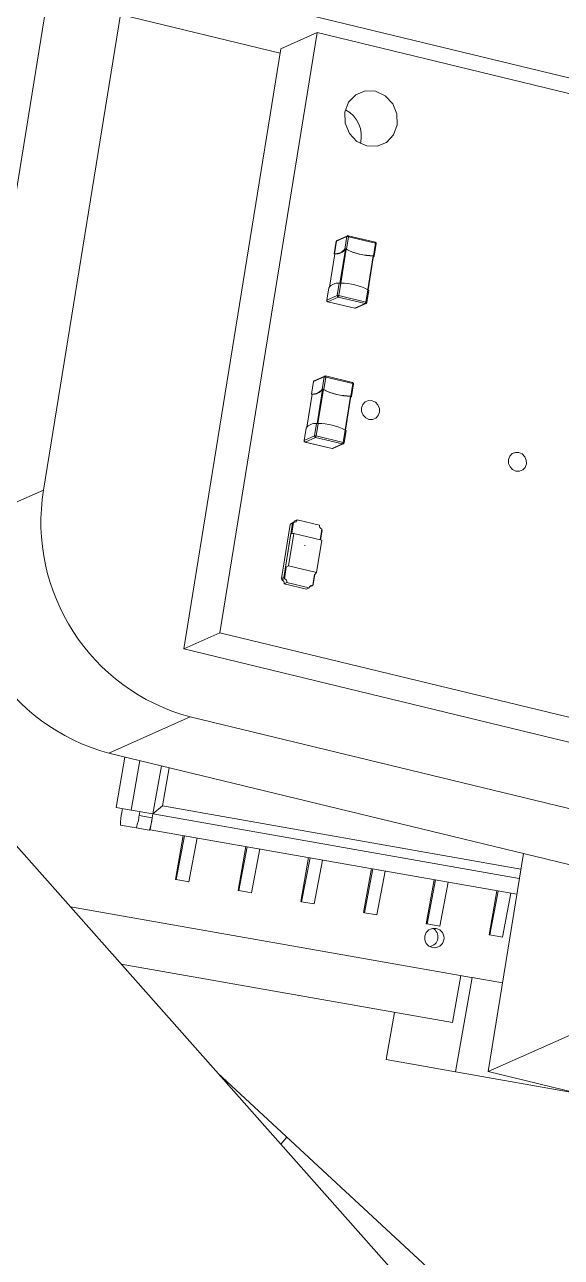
# Model space of a CAD drawing. Header units: millimetres. Extents: x 0 to 1189, y 0 to 841.
# Drawn here: x 925.433 to 927.114, y 542.767 to 546.631 of the extents above; entities that cross this region are included whole.
import ezdxf

# ---------------------------------------------------------------- set-up
doc = ezdxf.new("R2010")
doc.units = ezdxf.units.MM
doc.layers.get('0').update_dxf_attribs({"lineweight": 18})

msp = doc.modelspace()

# ---------------------------------------------------------------- linework, layer by layer
at = {"color": 7, "linetype": 'Continuous', "lineweight": 15}
for p, q in [((925.2363, 545.0587), (925.5165, 546.7902)), ((925.9388, 546.7543), (927.6126, 546.3492)), ((925.733, 546.6628), (925.4917, 545.1722)), ((925.733, 546.6628), (926.2333, 546.5417)), ((926.349, 546.6059), (926.0446, 544.7245)), ((926.349, 546.6059), (926.2355, 546.5555)), ((927.5411, 546.3174), (926.349, 546.6059)), ((926.2355, 546.5555), (925.931, 544.6741)), ((926.4419, 545.9665), (926.4093, 545.9519)), ((926.444, 545.9692), (926.4113, 545.9547)), ((926.4419, 545.9665), (926.4356, 545.9274)), ((926.4407, 545.9271), (926.447, 545.9662)), ((926.5314, 545.9489), (926.4466, 545.9694)), ((926.5318, 545.9457), (926.447, 545.9662)), ((926.409, 545.9517), (926.4027, 545.9129)), ((926.403, 545.9129), (926.4093, 545.9519)), ((926.4374, 545.9269), (926.4202, 545.8204)), ((926.4382, 545.9277), (926.4385, 545.9273)), ((926.5318, 545.9457), (926.5255, 545.9066)), ((926.5281, 545.9056), (926.5344, 545.9444)), ((926.4047, 545.9124), (926.3879, 545.8084)), ((926.4027, 545.9129), (926.4036, 545.9127)), ((926.403, 545.9129), (926.4027, 545.9129)), ((926.4042, 545.9126), (926.4048, 545.9124)), ((926.5089, 545.7997), (926.5261, 545.9058)), ((926.5256, 545.903), (926.5278, 545.905)), ((926.526, 545.9062), (926.5267, 545.9063)), ((926.4184, 545.8209), (926.412, 545.7818)), ((926.4171, 545.7815), (926.4235, 545.8206)), ((926.4199, 545.8205), (926.419, 545.8207)), ((926.3854, 545.8058), (926.3791, 545.767)), ((926.3794, 545.7673), (926.3857, 545.8063)), ((926.412, 545.7818), (926.3794, 545.7673)), ((926.3825, 545.7625), (926.4151, 545.777)), ((926.4151, 545.777), (926.4999, 545.7565)), ((926.502, 545.761), (926.4171, 545.7815)), ((926.5083, 545.8001), (926.502, 545.761)), ((926.5045, 545.7597), (926.5108, 545.7985)), ((926.5107, 545.7985), (926.5099, 545.7987)), ((926.3821, 545.7625), (926.4669, 545.7419)), ((926.3825, 545.7625), (926.4673, 545.742)), ((926.4999, 545.7565), (926.4673, 545.742)), ((926.4695, 545.7422), (926.5022, 545.7567)), ((926.3378, 545.5119), (926.3316, 545.4731)), ((926.3318, 545.473), (926.3381, 545.5121)), ((926.3708, 545.5267), (926.3381, 545.5121)), ((926.3728, 545.5294), (926.3402, 545.5149)), ((926.3708, 545.5267), (926.3644, 545.4876)), ((926.3695, 545.4873), (926.3759, 545.5264)), ((926.4602, 545.5091), (926.3754, 545.5296)), ((926.4607, 545.5059), (926.3759, 545.5264)), ((926.4607, 545.5059), (926.4543, 545.4668)), ((926.4569, 545.4658), (926.4632, 545.5046)), ((926.3335, 545.4726), (926.3167, 545.3686)), ((926.3316, 545.4731), (926.3324, 545.4729)), ((926.3318, 545.473), (926.3316, 545.4731)), ((926.333, 545.4728), (926.3336, 545.4726)), ((926.3663, 545.4871), (926.349, 545.3806)), ((926.3671, 545.4879), (926.3674, 545.4875)), ((926.4378, 545.3599), (926.4549, 545.466)), ((926.4545, 545.4632), (926.4566, 545.4652)), ((926.4548, 545.4664), (926.4556, 545.4665)), ((926.3142, 545.366), (926.308, 545.3272)), ((926.3082, 545.3274), (926.3145, 545.3665)), ((926.3472, 545.3811), (926.3409, 545.342)), ((926.346, 545.3417), (926.3523, 545.3808)), ((926.3487, 545.3807), (926.3478, 545.3809)), ((926.4371, 545.3603), (926.4308, 545.3212)), ((926.4333, 545.3199), (926.4396, 545.3587)), ((926.4395, 545.3587), (926.4387, 545.3589)), ((926.3409, 545.342), (926.3082, 545.3274)), ((926.311, 545.3227), (926.3958, 545.3021)), ((926.3113, 545.3227), (926.3439, 545.3372)), ((926.3113, 545.3227), (926.3961, 545.3022)), ((926.3439, 545.3372), (926.4287, 545.3167)), ((926.4308, 545.3212), (926.346, 545.3417)), ((926.4287, 545.3167), (926.3961, 545.3022)), ((926.3983, 545.3024), (926.431, 545.3169)), ((925.2363, 545.0587), (925.4917, 545.1722)), ((926.2775, 545.0748), (926.286, 545.0786)), ((926.286, 545.0786), (926.3561, 545.0616)), ((926.2376, 544.895), (926.265, 545.0643)), ((926.2447, 544.8982), (926.2721, 545.0675)), ((926.2596, 544.9349), (926.2759, 545.036)), ((926.2721, 545.0675), (926.265, 545.0643)), ((926.2667, 545.0674), (926.2663, 545.0649)), ((926.2753, 545.0712), (926.2667, 545.0674)), ((926.2759, 545.036), (926.2669, 545.0357)), ((926.2695, 545.0358), (926.2753, 545.0712)), ((926.2721, 545.0675), (926.2739, 545.0672)), ((926.2759, 545.036), (926.3636, 545.0148)), ((926.3638, 545.0498), (926.3583, 545.016)), ((926.3643, 545.0452), (926.3595, 545.0157)), ((926.3631, 545.0455), (926.3643, 545.0452)), ((924.5697, 545.0012), (927.4604, 541.7395)), ((926.2669, 545.0357), (926.2498, 544.9299)), ((926.3093, 544.9981), (926.3106, 544.9981)), ((926.3106, 544.9981), (926.3113, 544.9984)), ((926.3636, 545.0148), (926.3472, 544.9137)), ((926.2517, 544.9295), (926.2465, 544.8976)), ((926.2466, 544.8942), (926.2524, 544.93)), ((926.2596, 544.9349), (926.2498, 544.9299)), ((926.2498, 544.9299), (926.2517, 544.9295)), ((926.3472, 544.9137), (926.2596, 544.9349)), ((926.2447, 544.8982), (926.2376, 544.895)), ((926.2388, 544.8947), (926.2381, 544.8904)), ((926.2381, 544.8904), (926.2466, 544.8942)), ((926.2465, 544.8976), (926.2394, 544.8944)), ((926.2543, 544.8824), (926.2458, 544.8786)), ((926.3243, 544.8654), (926.2543, 544.8824)), ((926.3409, 544.9086), (926.3351, 544.8728)), ((926.342, 544.9076), (926.3369, 544.8759)), ((926.3408, 544.9079), (926.342, 544.9076)), ((926.342, 544.9076), (926.3472, 544.9137)), ((926.3158, 544.8616), (926.2458, 544.8786)), ((926.3158, 544.8616), (926.3243, 544.8654)), ((926.3266, 544.869), (926.3258, 544.8692)), ((926.3351, 544.8728), (926.3266, 544.869)), ((926.3369, 544.8759), (926.3355, 544.8753)), ((925.931, 544.6741), (926.0446, 544.7245)), ((926.0446, 544.7245), (928.2016, 544.2025)), ((925.931, 544.6741), (928.0881, 544.152)), ((925.9515, 544.4612), (925.696, 544.3476)), ((925.9515, 544.4612), (927.9796, 543.9703)), ((927.7241, 543.8568), (925.696, 544.3476)), ((925.719, 544.1772), (925.7469, 544.3353)), ((925.7933, 544.3241), (925.7659, 544.1689)), ((925.8613, 544.3076), (925.8347, 544.1568)), ((925.8645, 544.182), (925.8856, 544.3018)), ((925.719, 544.1772), (925.7659, 544.1689)), ((925.7371, 544.1618), (925.7392, 544.1736)), ((925.8347, 544.1568), (925.7659, 544.1689)), ((925.7933, 544.1641), (925.7913, 544.1523)), ((925.7913, 544.1523), (925.8325, 544.145)), ((925.8261, 544.1075), (925.8347, 544.1568)), ((925.8325, 544.145), (925.8346, 544.1568)), ((925.8347, 544.1568), (925.8645, 544.182)), ((925.8347, 544.1568), (926.9825, 543.9544)), ((925.8645, 544.182), (926.9873, 543.984)), ((925.7819, 544.1133), (925.7326, 544.122)), ((925.7819, 544.1133), (925.8232, 544.106)), ((925.8243, 544.1078), (925.8261, 544.1075)), ((925.8261, 544.1075), (926.9745, 543.905)), ((925.9291, 544.0894), (925.9048, 543.9515)), ((925.9073, 543.9511), (925.9336, 544.0886)), ((925.9467, 543.9441), (925.9729, 544.0816)), ((926.1257, 544.0547), (926.1014, 543.9168)), ((926.1039, 543.9164), (926.1302, 544.0539)), ((926.1433, 543.9094), (926.1695, 544.047)), ((926.9953, 544.0332), (926.8846, 543.3494)), ((926.3223, 544.0201), (926.2979, 543.8822)), ((926.3005, 543.8817), (926.3268, 544.0193)), ((926.3398, 543.8748), (926.3661, 544.0123)), ((926.5189, 543.9854), (926.4945, 543.8475)), ((926.4971, 543.8471), (926.5233, 543.9846)), ((926.5364, 543.8401), (926.5627, 543.9777)), ((925.9048, 543.9515), (925.9073, 543.9511)), ((925.9073, 543.9511), (925.9467, 543.9441)), ((926.1014, 543.9168), (926.1039, 543.9164)), ((926.1039, 543.9164), (926.1433, 543.9094)), ((926.7154, 543.9507), (926.6911, 543.8128)), ((926.6937, 543.8124), (926.7199, 543.9499)), ((926.733, 543.8055), (926.7593, 543.943)), ((926.8846, 543.3494), (928.162, 543.917)), ((926.912, 543.9161), (926.8877, 543.7782)), ((926.2979, 543.8822), (926.3005, 543.8817)), ((926.3005, 543.8817), (926.3398, 543.8748)), ((926.8903, 543.7777), (926.9165, 543.9153)), ((926.9296, 543.7708), (926.9559, 543.9083)), ((925.5758, 543.8659), (926.8331, 543.6442)), ((926.4945, 543.8475), (926.4971, 543.8471)), ((926.4971, 543.8471), (926.5364, 543.8401)), ((926.6911, 543.8128), (926.6937, 543.8124)), ((926.6937, 543.8124), (926.733, 543.8055)), ((926.8877, 543.7782), (926.8903, 543.7777)), ((926.8903, 543.7777), (926.9296, 543.7708)), ((925.7353, 543.6859), (926.7734, 543.5029)), ((926.7734, 543.5029), (926.7994, 543.6502)), ((926.7822, 543.3486), (926.8343, 543.644)), ((926.8331, 543.6442), (926.8343, 543.644)), ((926.8343, 543.644), (926.9296, 543.6272)), ((926.5917, 543.5349), (926.5656, 543.3868)), ((926.5656, 543.3868), (926.7822, 543.3486)), ((927.3222, 542.1539), (926.038, 543.3444)), ((926.7822, 543.3486), (927.1719, 543.2799)), ((926.8846, 543.3494), (928.1753, 543.037)), ((926.2541, 543.1441), (926.2353, 543.1218))]:
    msp.add_line(p, q, dxfattribs=at)
at = {"color": 8, "linetype": 'Continuous', "lineweight": 15}
for p, q in [((926.44, 545.9268), (926.4228, 545.8206)), ((926.4048, 545.9124), (926.388, 545.8085)), ((926.5077, 545.8004), (926.5248, 545.9063)), ((926.3336, 545.4726), (926.3168, 545.3687)), ((926.3688, 545.487), (926.3516, 545.3808)), ((926.4365, 545.3606), (926.4536, 545.4665))]:
    msp.add_line(p, q, dxfattribs=at)
at = {"color": 7, "linetype": 'Continuous', "lineweight": 15}
for points in [[(926.5043, 546.251), (926.4739, 546.2651), (926.4504, 546.29), (926.4371, 546.3221), (926.4361, 546.3563), (926.4477, 546.3875), (926.4699, 546.411), (926.4995, 546.4231), (926.5319, 546.422), (926.5622, 546.4079), (926.5858, 546.3829), (926.5991, 546.3509), (926.6, 546.3167), (926.5885, 546.2854), (926.5663, 546.262), (926.5367, 546.2499), (926.5043, 546.251)], [(926.4466, 545.9694), (926.4465, 545.9695), (926.4462, 545.9694)], [(926.5261, 545.9058), (926.5261, 545.9058), (926.526, 545.9061), (926.526, 545.9062)], [(926.3821, 545.7625), (926.3822, 545.7625), (926.3825, 545.7625)], [(926.3754, 545.5296), (926.3753, 545.5297), (926.3751, 545.5296)], [(926.4549, 545.466), (926.4549, 545.466), (926.4548, 545.4663), (926.4548, 545.4664)], [(926.5115, 545.3935), (926.5011, 545.3984), (926.493, 545.4069), (926.4885, 545.4179), (926.4882, 545.4297), (926.4921, 545.4404), (926.4997, 545.4484), (926.5099, 545.4526), (926.521, 545.4522), (926.5314, 545.4474), (926.5395, 545.4388), (926.544, 545.4278), (926.5443, 545.4161), (926.5404, 545.4054), (926.5328, 545.3973), (926.5226, 545.3932), (926.5115, 545.3935)], [(926.311, 545.3227), (926.311, 545.3227), (926.3113, 545.3227)], [(926.9719, 545.2313), (926.9615, 545.2362), (926.9534, 545.2447), (926.9489, 545.2557), (926.9486, 545.2675), (926.9525, 545.2782), (926.9601, 545.2862), (926.9703, 545.2903), (926.9814, 545.29), (926.9918, 545.2851), (926.9999, 545.2766), (927.0044, 545.2656), (927.0048, 545.2539), (927.0008, 545.2432), (926.9932, 545.2351), (926.983, 545.231), (926.9719, 545.2313)]]:
    msp.add_lwpolyline(points, dxfattribs=at)
at = {"color": 8, "linetype": 'Continuous', "lineweight": 15}
for points in [[(926.447, 545.9662), (926.4471, 545.9669), (926.4472, 545.9676), (926.4471, 545.9682), (926.4471, 545.9687), (926.4469, 545.9691), (926.4467, 545.9694), (926.4466, 545.9694)], [(926.4093, 545.9519), (926.4091, 545.9518), (926.409, 545.9517)], [(926.5314, 545.9489), (926.5315, 545.9488), (926.5317, 545.9486), (926.5319, 545.9482), (926.5319, 545.9477), (926.532, 545.9471), (926.5319, 545.9464), (926.5318, 545.9457)], [(926.3791, 545.767), (926.3792, 545.7671), (926.3794, 545.7673)], [(926.4673, 545.742), (926.467, 545.7419), (926.4669, 545.7419)], [(926.502, 545.761), (926.5026, 545.7608), (926.5033, 545.7606), (926.5038, 545.7604), (926.5041, 545.7602), (926.5044, 545.7599), (926.5045, 545.7598), (926.5045, 545.7597)], [(926.3381, 545.5121), (926.3379, 545.512), (926.3378, 545.5119)], [(926.3759, 545.5264), (926.376, 545.5271), (926.376, 545.5278), (926.376, 545.5284), (926.3759, 545.5289), (926.3757, 545.5293), (926.3756, 545.5296), (926.3754, 545.5296)], [(926.4602, 545.5091), (926.4604, 545.509), (926.4606, 545.5088), (926.4607, 545.5084), (926.4608, 545.5079), (926.4608, 545.5073), (926.4608, 545.5066), (926.4607, 545.5059)], [(926.308, 545.3272), (926.308, 545.3273), (926.3082, 545.3274)], [(926.4308, 545.3212), (926.4315, 545.321), (926.4321, 545.3208), (926.4326, 545.3206), (926.433, 545.3204), (926.4332, 545.3201), (926.4333, 545.32), (926.4333, 545.3199)], [(926.3961, 545.3022), (926.3958, 545.3021), (926.3958, 545.3021)]]:
    msp.add_lwpolyline(points, dxfattribs=at)
at = {"color": 7, "linetype": 'Continuous', "lineweight": 15}
msp.add_circle((926.7164, 543.7679), 0.0304, dxfattribs=at)
for centre, radius, start, end in [((926.3937, 546.2812), 0.094, 345.91, 62.0108), ((926.444, 545.9561), 0.0105, 73.0211, 101.1007), ((926.4454, 545.9659), 0.00363, 76.7624, 112.941), ((926.4055, 545.951), 0.0382, 266.1081, 321.813), ((926.4074, 545.9505), 0.0382, 266.065, 321.8289), ((926.4128, 545.9511), 0.0038, 124.2748, 171.043), ((926.5247, 546.0914), 0.1851, 242.7625, 270.025), ((926.5254, 546.0917), 0.1851, 242.7625, 270.025), ((926.5305, 545.945), 0.00395, 351.6328, 81.5196), ((926.4157, 545.7828), 0.0382, 86.0719, 141.857), ((926.4235, 545.6355), 0.1851, 62.7625, 90.025), ((926.4141, 545.7711), 0.0108, 73.3958, 100.726), ((926.4162, 545.7811), 0.00421, 170.7354, 254.9676), ((926.4103, 545.7819), 0.00689, 314.5268, 356.4361), ((926.383, 545.7664), 0.00395, 171.4549, 261.5519), ((926.3836, 545.7666), 0.00423, 170.9812, 254.8233), ((926.4681, 545.7452), 0.00329, 255.1073, 295.1994), ((926.4951, 545.7614), 0.00688, 314.5806, 356.5086), ((926.5006, 545.7604), 0.00395, 260.1122, 350.0523), ((926.5007, 545.7601), 0.00371, 257.1725, 292.5309), ((926.3416, 545.5113), 0.00383, 124.4318, 170.8861), ((926.3728, 545.5158), 0.0111, 73.6892, 100.4326), ((926.3742, 545.5264), 0.00329, 75.1073, 115.1994), ((926.4593, 545.5052), 0.00395, 351.4549, 81.5519), ((926.3344, 545.5112), 0.0382, 266.1121, 321.809), ((926.3362, 545.5107), 0.0382, 266.1081, 321.813), ((926.4536, 545.6516), 0.1852, 242.7669, 270.0225), ((926.4544, 545.6524), 0.1857, 242.8034, 269.9859), ((926.3446, 545.3429), 0.0382, 86.1121, 141.809), ((926.3523, 545.1952), 0.1856, 62.8002, 89.9873), ((926.3119, 545.3266), 0.00395, 171.5886, 261.5638), ((926.3124, 545.3268), 0.0042, 170.7224, 255.1121), ((926.345, 545.3413), 0.0042, 170.7224, 255.1121), ((926.3429, 545.3317), 0.0105, 72.9746, 101.1403), ((926.3391, 545.3421), 0.00685, 314.4685, 356.5055), ((926.4239, 545.3216), 0.0069, 314.5504, 356.2972), ((926.4294, 545.3206), 0.00394, 259.885, 350.2093), ((926.4296, 545.3198), 0.00321, 254.2869, 295.4165), ((926.3969, 545.3056), 0.00352, 256.2452, 293.4838), ((926.1151, 545.0711), 0.6315, 170.7912, 254.9794), ((926.2773, 545.0797), 0.00879, 256.4242, 352.4637), ((926.2681, 545.0763), 0.0095, 326.5285, 351.093), ((925.8597, 544.9576), 0.6316, 170.7906, 254.9791), ((926.3665, 545.0599), 0.0105, 170.7634, 254.9921), ((926.2351, 544.8845), 0.0109, 66.4064, 76.4977), ((926.2354, 544.8802), 0.0105, 350.8311, 74.965), ((926.2425, 544.8885), 0.00993, 65.9704, 77.047), ((926.2439, 544.884), 0.0105, 350.8311, 74.965), ((926.3331, 544.8642), 0.00879, 76.4312, 172.4566), ((926.3345, 544.866), 0.0101, 76.5202, 83.5595), ((925.8983, 544.1233), 0.1657, 166.5553, 180.4462), ((925.6263, 544.1713), 0.1661, 339.575, 353.4356), ((925.5397, 544.1906), 0.2964, 343.7961, 351.1541), ((925.8215, 544.1083), 0.0028, 306.5103, 351.5075), ((926.6972, 543.7714), 0.0305, 278.8115, 61.1863)]:
    msp.add_arc(centre, radius, start, end, dxfattribs=at)
at = {"color": 8, "linetype": 'Continuous', "lineweight": 15}
for centre, radius, start, end in [((926.4455, 545.9659), 0.00361, 114.7343, 171.8427), ((926.4128, 545.9515), 0.00357, 114.3915, 172.1855), ((926.5317, 545.9423), 0.00341, 38.9637, 88.0141), ((926.3417, 545.5116), 0.00361, 114.7183, 171.6213), ((926.3743, 545.5261), 0.0036, 114.605, 171.7347), ((926.4605, 545.5024), 0.00351, 39.4234, 87.0148)]:
    msp.add_arc(centre, radius, start, end, dxfattribs=at)
at = {"color": 7, "linetype": 'Continuous', "lineweight": 15}
for points, knots in [([(926.4378, 545.9282), (926.4373, 545.9281), (926.4365, 545.928), (926.4359, 545.9276), (926.4356, 545.9274), (926.4356, 545.9274)], [0, 0, 0, 0, 0.001034722, 0.002069566, 0.002351673, 0.002351673, 0.002351673, 0.002351673]), ([(926.4385, 545.9273), (926.4383, 545.9273), (926.4379, 545.9272), (926.4376, 545.9271), (926.4375, 545.9269), (926.4374, 545.9269)], [0, 0, 0, 0, 0.000520343, 0.001039912, 0.001197909, 0.001197909, 0.001197909, 0.001197909]), ([(926.4407, 545.9271), (926.4403, 545.9273), (926.4394, 545.9277), (926.4384, 545.9281), (926.4379, 545.9282), (926.4378, 545.9282)], [0, 0, 0, 0, 0.001377938, 0.002763312, 0.003092529, 0.003092529, 0.003092529, 0.003092529]), ([(926.44, 545.9268), (926.4398, 545.9269), (926.4394, 545.9271), (926.4388, 545.9273), (926.4386, 545.9273), (926.4385, 545.9273)], [0, 0, 0, 0, 0.000690627, 0.00137582, 0.001562502, 0.001562502, 0.001562502, 0.001562502]), ([(926.4032, 545.9128), (926.4034, 545.9126), (926.4037, 545.9122), (926.4043, 545.9119), (926.4046, 545.9117)], [0, 0, 0, 0, 0.001067788, 0.001793793, 0.001793793, 0.001793793, 0.001793793]), ([(926.4047, 545.9124), (926.4047, 545.9124), (926.4047, 545.9124), (926.4048, 545.9124), (926.4048, 545.9124)], [0, 0, 0, 0, 0.00006260419, 0.00009087615, 0.00009087615, 0.00009087615, 0.00009087615]), ([(926.5248, 545.9063), (926.525, 545.9063), (926.5254, 545.9062), (926.5258, 545.9062), (926.5259, 545.9062), (926.526, 545.9062)], [0, 0, 0, 0, 0.000509988, 0.001017429, 0.001154221, 0.001154221, 0.001154221, 0.001154221]), ([(926.5278, 545.9064), (926.5276, 545.9065), (926.5271, 545.9065), (926.5262, 545.9066), (926.5256, 545.9066), (926.5255, 545.9066)], [0, 0, 0, 0, 0.001007865, 0.002016459, 0.002289787, 0.002289787, 0.002289787, 0.002289787]), ([(926.5278, 545.9064), (926.528, 545.9062), (926.5282, 545.9058), (926.528, 545.9053), (926.5278, 545.9051), (926.5278, 545.905)], [0, 0, 0, 0, 0.000664672, 0.001330326, 0.001509693, 0.001509693, 0.001509693, 0.001509693]), ([(926.4184, 545.8209), (926.4185, 545.8208), (926.4189, 545.8207), (926.4197, 545.8205), (926.4202, 545.8204), (926.4203, 545.8204)], [0, 0, 0, 0, 0.000893562, 0.001786028, 0.001998017, 0.001998017, 0.001998017, 0.001998017]), ([(926.4204, 545.8204), (926.4208, 545.8204), (926.4217, 545.8205), (926.4228, 545.8206), (926.4233, 545.8206), (926.4235, 545.8206)], [0, 0, 0, 0, 0.001365368, 0.002732509, 0.003103154, 0.003103154, 0.003103154, 0.003103154]), ([(926.3855, 545.8058), (926.3855, 545.8059), (926.3855, 545.8061), (926.3857, 545.8063), (926.3857, 545.8063)], [0, 0, 0, 0, 0.0004591645, 0.0006353889, 0.0006353889, 0.0006353889, 0.0006353889]), ([(926.5083, 545.8001), (926.5087, 545.7998), (926.5095, 545.7994), (926.5101, 545.7989), (926.5103, 545.7987), (926.5104, 545.7986)], [0, 0, 0, 0, 0.001133832, 0.002275202, 0.002545629, 0.002545629, 0.002545629, 0.002545629]), ([(926.5104, 545.7986), (926.5106, 545.7985), (926.5108, 545.7985), (926.5107, 545.7985), (926.5107, 545.7985)], [0, 0, 0, 0, 0.0003013232, 0.0003912424, 0.0003912424, 0.0003912424, 0.0003912424]), ([(926.332, 545.473), (926.3322, 545.4728), (926.3325, 545.4724), (926.3332, 545.4721), (926.3334, 545.4719)], [0, 0, 0, 0, 0.001063441, 0.001797017, 0.001797017, 0.001797017, 0.001797017]), ([(926.3335, 545.4726), (926.3335, 545.4726), (926.3335, 545.4726), (926.3336, 545.4726), (926.3336, 545.4726)], [0, 0, 0, 0, 0.00005731699, 0.00008300536, 0.00008300536, 0.00008300536, 0.00008300536]), ([(926.3666, 545.4884), (926.3662, 545.4883), (926.3654, 545.4882), (926.3647, 545.4878), (926.3645, 545.4876), (926.3644, 545.4876)], [0, 0, 0, 0, 0.001032344, 0.002067592, 0.00234752, 0.00234752, 0.00234752, 0.00234752]), ([(926.3674, 545.4875), (926.3672, 545.4875), (926.3668, 545.4874), (926.3664, 545.4872), (926.3663, 545.4871), (926.3663, 545.4871)], [0, 0, 0, 0, 0.000518107, 0.001035442, 0.001189485, 0.001189485, 0.001189485, 0.001189485]), ([(926.3695, 545.4873), (926.3691, 545.4875), (926.3683, 545.4879), (926.3673, 545.4882), (926.3668, 545.4884), (926.3667, 545.4884)], [0, 0, 0, 0, 0.001382444, 0.002758794, 0.003090684, 0.003090684, 0.003090684, 0.003090684]), ([(926.3688, 545.487), (926.3686, 545.4871), (926.3682, 545.4873), (926.3677, 545.4874), (926.3674, 545.4875), (926.3674, 545.4875)], [0, 0, 0, 0, 0.000685441, 0.001370445, 0.001557074, 0.001557074, 0.001557074, 0.001557074]), ([(926.4536, 545.4665), (926.4539, 545.4665), (926.4543, 545.4664), (926.4546, 545.4664), (926.4548, 545.4664), (926.4548, 545.4664)], [0, 0, 0, 0, 0.000507557, 0.001015517, 0.001150857, 0.001150857, 0.001150857, 0.001150857]), ([(926.4566, 545.4666), (926.4564, 545.4667), (926.4559, 545.4667), (926.455, 545.4668), (926.4545, 545.4668), (926.4543, 545.4668)], [0, 0, 0, 0, 0.001008845, 0.002017532, 0.002290955, 0.002290955, 0.002290955, 0.002290955]), ([(926.4567, 545.4666), (926.4568, 545.4664), (926.457, 545.466), (926.4569, 545.4655), (926.4567, 545.4653), (926.4566, 545.4652)], [0, 0, 0, 0, 0.000661701, 0.001323222, 0.001503084, 0.001503084, 0.001503084, 0.001503084]), ([(926.3143, 545.366), (926.3143, 545.3661), (926.3143, 545.3663), (926.3145, 545.3665), (926.3145, 545.3665)], [0, 0, 0, 0, 0.0004528368, 0.0006298061, 0.0006298061, 0.0006298061, 0.0006298061]), ([(926.3472, 545.3811), (926.3474, 545.381), (926.3478, 545.3809), (926.3485, 545.3807), (926.349, 545.3806), (926.3491, 545.3806)], [0, 0, 0, 0, 0.000893442, 0.00178567, 0.002000788, 0.002000788, 0.002000788, 0.002000788]), ([(926.3492, 545.3806), (926.3497, 545.3806), (926.3505, 545.3807), (926.3516, 545.3808), (926.3522, 545.3808), (926.3523, 545.3808)], [0, 0, 0, 0, 0.001364537, 0.002731999, 0.003101981, 0.003101981, 0.003101981, 0.003101981]), ([(926.4371, 545.3603), (926.4375, 545.36), (926.4383, 545.3596), (926.4389, 545.3591), (926.4391, 545.3588), (926.4392, 545.3588)], [0, 0, 0, 0, 0.001139277, 0.0022791, 0.002547531, 0.002547531, 0.002547531, 0.002547531]), ([(926.4392, 545.3588), (926.4394, 545.3587), (926.4396, 545.3587), (926.4396, 545.3587), (926.4395, 545.3587)], [0, 0, 0, 0, 0.0003070094, 0.0003994043, 0.0003994043, 0.0003994043, 0.0003994043])]:
    msp.add_open_spline(points, degree=3, knots=knots, dxfattribs=at)

doc.saveas('drawing.dxf')
